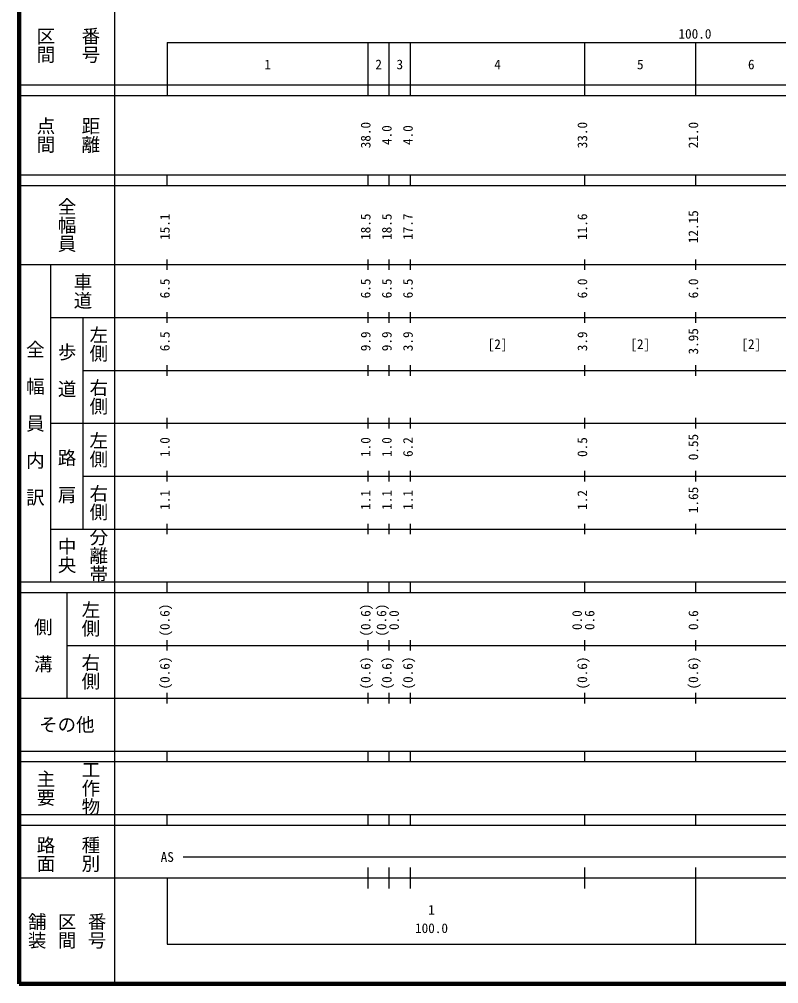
# Model space of a CAD drawing. Units: millimetres on the paper. Extents: x 40 to 680, y 20 to 380.
# Drawn here: x 40 to 183.7, y 20 to 202.4 of the extents above; entities that cross this region are included whole.
import ezdxf
from ezdxf.enums import TextEntityAlignment as Align

# ---------------------------------------------------------------- set-up
doc = ezdxf.new("R2010")
doc.units = ezdxf.units.MM
doc.layers.add('S-TTL', color=2, linetype='Continuous', lineweight=140)
doc.layers.add('S-TTL-BAND', color=7, linetype='Continuous', lineweight=25)
doc.styles.add('@ＭＳ ゴシック', font='')
doc.styles.add('ＭＳ ゴシック', font='')
doc.styles.get('@ＭＳ ゴシック').set_extended_font_data('@MS Gothic')
doc.styles.get('ＭＳ ゴシック').set_extended_font_data('MS Gothic')

msp = doc.modelspace()

# ---------------------------------------------------------------- linework, layer by layer
at = {"layer": 'S-TTL'}
for p, q in [((40, 380), (40, 20)), ((40, 380), (40, 20)), ((40, 20), (680, 20)), ((40, 20), (680, 20))]:
    msp.add_line(p, q, dxfattribs=at)
at = {"layer": 'S-TTL-BAND'}
for p, q in [((58, 370), (58, 20)), ((58, 370), (58, 20)), ((68, 198), (579, 198)), ((68, 198), (68, 188)), ((68, 198), (579, 198)), ((68, 198), (68, 188)), ((106, 188), (106, 198)), ((110, 188), (110, 198)), ((114, 188), (114, 198)), ((147, 188), (147, 198)), ((168, 188), (168, 198)), ((40, 190), (579, 190)), ((40, 190), (579, 190)), ((40, 188), (579, 188)), ((40, 188), (579, 188)), ((40, 173), (579, 173)), ((40, 173), (579, 173)), ((68, 171), (68, 173)), ((68, 171), (68, 173)), ((106, 171), (106, 173)), ((110, 171), (110, 173)), ((114, 171), (114, 173)), ((147, 171), (147, 173)), ((168, 171), (168, 173)), ((40, 171), (579, 171)), ((40, 171), (579, 171)), ((68, 155), (68, 157)), ((68, 155), (68, 157)), ((106, 155), (106, 157)), ((110, 155), (110, 157)), ((114, 155), (114, 157)), ((147, 155), (147, 157)), ((168, 155), (168, 157)), ((40, 156), (579, 156)), ((40, 156), (579, 156)), ((46, 96), (46, 156)), ((46, 96), (46, 156)), ((46, 146), (579, 146)), ((46, 146), (579, 146)), ((52, 146), (52, 106)), ((52, 146), (52, 106)), ((68, 145), (68, 147)), ((68, 145), (68, 147)), ((106, 145), (106, 147)), ((110, 145), (110, 147)), ((114, 145), (114, 147)), ((147, 145), (147, 147)), ((168, 145), (168, 147)), ((68, 135), (68, 137)), ((68, 135), (68, 137)), ((106, 135), (106, 137)), ((110, 135), (110, 137)), ((114, 135), (114, 137)), ((147, 135), (147, 137)), ((168, 135), (168, 137)), ((52, 136), (579, 136)), ((52, 136), (579, 136)), ((46, 126), (579, 126)), ((46, 126), (579, 126)), ((68, 125), (68, 127)), ((68, 125), (68, 127)), ((106, 125), (106, 127)), ((110, 125), (110, 127)), ((114, 125), (114, 127)), ((147, 125), (147, 127)), ((168, 125), (168, 127)), ((68, 115), (68, 117)), ((68, 115), (68, 117)), ((106, 115), (106, 117)), ((110, 115), (110, 117)), ((114, 115), (114, 117)), ((147, 115), (147, 117)), ((168, 115), (168, 117)), ((52, 116), (579, 116)), ((52, 116), (579, 116)), ((46, 106), (579, 106)), ((46, 106), (579, 106)), ((68, 105), (68, 107)), ((68, 105), (68, 107)), ((106, 105), (106, 107)), ((110, 105), (110, 107)), ((114, 105), (114, 107)), ((147, 105), (147, 107)), ((168, 105), (168, 107)), ((40, 96), (579, 96)), ((40, 96), (579, 96)), ((68, 94), (68, 96)), ((68, 94), (68, 96)), ((106, 94), (106, 96)), ((110, 94), (110, 96)), ((114, 94), (114, 96)), ((147, 94), (147, 96)), ((168, 94), (168, 96)), ((40, 94), (579, 94)), ((40, 94), (579, 94)), ((49, 94), (49, 74)), ((49, 94), (49, 74)), ((49, 84), (579, 84)), ((49, 84), (579, 84)), ((68, 83), (68, 85)), ((68, 83), (68, 85)), ((106, 83), (106, 85)), ((110, 83), (110, 85)), ((114, 83), (114, 85)), ((147, 83), (147, 85)), ((168, 83), (168, 85)), ((68, 73), (68, 75)), ((68, 73), (68, 75)), ((106, 73), (106, 75)), ((110, 73), (110, 75)), ((114, 73), (114, 75)), ((147, 73), (147, 75)), ((168, 73), (168, 75)), ((40, 74), (579, 74)), ((40, 74), (579, 74)), ((40, 64), (579, 64)), ((40, 64), (579, 64)), ((68, 62), (68, 64)), ((68, 62), (68, 64)), ((106, 62), (106, 64)), ((110, 62), (110, 64)), ((114, 62), (114, 64)), ((147, 62), (147, 64)), ((168, 62), (168, 64)), ((40, 62), (579, 62)), ((40, 62), (579, 62)), ((40, 52), (579, 52)), ((40, 52), (579, 52)), ((68, 50), (68, 52)), ((68, 50), (68, 52)), ((106, 50), (106, 52)), ((110, 50), (110, 52)), ((114, 50), (114, 52)), ((147, 50), (147, 52)), ((168, 50), (168, 52)), ((40, 50), (579, 50)), ((40, 50), (579, 50)), ((71, 44), (496, 44)), ((106, 38), (106, 42)), ((110, 38), (110, 42)), ((114, 38), (114, 42)), ((147, 38), (147, 42)), ((168, 27.5), (168, 42)), ((40, 40), (579, 40)), ((40, 40), (579, 40)), ((68, 40), (68, 27.5)), ((68, 40), (68, 27.5)), ((68, 27.5), (579, 27.5)), ((68, 27.5), (579, 27.5))]:
    msp.add_line(p, q, dxfattribs=at)

# ---------------------------------------------------------------- texts
at = {"layer": 'S-TTL-BAND', "style": '@ＭＳ ゴシック'}
for s, p in [('番号', (53.5, 197.5)), ('番号', (53.5, 197.5)), ('区間', (45, 197.5)), ('区間', (45, 197.5)), ('点間', (45, 180.5)), ('点間', (45, 180.5)), ('距離', (53.5, 180.5)), ('距離', (53.5, 180.5)), ('全幅員', (49, 163.5)), ('全幅員', (49, 163.5)), ('車道', (52, 151)), ('車道', (52, 151)), ('左側', (55, 141)), ('左側', (55, 141)), ('全\u3000幅\u3000員\u3000内\u3000訳', (43, 126)), ('全\u3000幅\u3000員\u3000内\u3000訳', (43, 126)), ('歩\u3000道', (49, 136)), ('歩\u3000道', (49, 136)), ('右側', (55, 131)), ('右側', (55, 131)), ('左側', (55, 121)), ('左側', (55, 121)), ('路\u3000肩', (49, 116)), ('路\u3000肩', (49, 116)), ('右側', (55, 111)), ('右側', (55, 111)), ('分離帯', (55, 101)), ('分離帯', (55, 101)), ('中央', (49, 101)), ('中央', (49, 101)), ('左側', (53.5, 89)), ('左側', (53.5, 89)), ('側\u3000溝', (44.5, 84)), ('側\u3000溝', (44.5, 84)), ('右側', (53.5, 79)), ('右側', (53.5, 79)), ('主要', (45, 57)), ('主要', (45, 57)), ('工作物', (53.5, 57)), ('工作物', (53.5, 57)), ('路面', (45, 44.5)), ('路面', (45, 44.5)), ('種別', (53.5, 44.5)), ('種別', (53.5, 44.5)), ('舗装', (43.333, 30)), ('舗装', (43.333, 30)), ('区間', (49, 30)), ('区間', (49, 30)), ('番号', (54.667, 30)), ('番号', (54.667, 30))]:
    msp.add_text(s, height=2.566, rotation=270, dxfattribs=at).set_placement(p, align=Align.MIDDLE_CENTER)
at = {"layer": 'S-TTL-BAND', "style": 'ＭＳ ゴシック'}
for s, p in [('100.0', (167.844, 198.195)), ('100.0', (167.844, 198.195)), ('1', (87, 192.405)), ('2', (108, 192.405)), ('3', (112, 192.405)), ('4', (130.5, 192.405)), ('5', (157.5, 192.405)), ('6', (178.5, 192.405)), ('[2]', (130.5, 139.5)), ('[2]', (157.5, 139.5)), ('[2]', (178.5, 139.5)), ('AS', (68, 42.5)), ('1', (118, 32.523)), ('100.0', (118, 29.033))]:
    msp.add_text(s, height=1.833, dxfattribs=at).set_placement(p, align=Align.BOTTOM_CENTER)
for s, p in [('38.0', (107, 180.5)), ('33.0', (148, 180.5)), ('21.0', (169, 180.5)), ('4.0', (111, 180.5)), ('4.0', (115, 180.5)), ('12.15', (169, 163.174)), ('15.1', (69, 163.174)), ('18.5', (107, 163.174)), ('18.5', (111, 163.174)), ('17.7', (115, 163.174)), ('11.6', (148, 163.174)), ('6.0', (148, 151.5)), ('6.0', (169, 151.5)), ('6.5', (69, 151.5)), ('6.5', (107, 151.5)), ('6.5', (111, 151.5)), ('6.5', (115, 151.5)), ('6.5', (69, 141.5)), ('9.9', (107, 141.5)), ('9.9', (111, 141.5)), ('3.9', (115, 141.5)), ('3.9', (148, 141.5)), ('3.95', (169, 141.5)), ('1.0', (69, 121.5)), ('1.0', (107, 121.5)), ('1.0', (111, 121.5)), ('6.2', (115, 121.5)), ('0.5', (148, 121.5)), ('0.55', (169, 121.5)), ('1.1', (69, 111.5)), ('1.1', (107, 111.5)), ('1.1', (111, 111.5)), ('1.1', (115, 111.5)), ('1.2', (148, 111.5)), ('1.65', (169, 111.5)), ('(0.6)', (69, 88.764)), ('(0.6)', (107, 88.764)), ('(0.6)', (110, 88.764)), ('0.0', (112.37, 88.764)), ('0.0', (147, 88.764)), ('0.6', (149.37, 88.764)), ('0.6', (169, 88.764)), ('(0.6)', (69, 78.764)), ('(0.6)', (107, 78.764)), ('(0.6)', (111, 78.764)), ('(0.6)', (115, 78.764)), ('(0.6)', (148, 78.764)), ('(0.6)', (169, 78.764))]:
    msp.add_text(s, height=1.833, rotation=90, dxfattribs=at).set_placement(p, align=Align.BOTTOM_CENTER)
msp.add_text('その他', height=2.566, dxfattribs=at).set_placement((49, 69), align=Align.MIDDLE_CENTER)
msp.add_text('その他', height=2.566, dxfattribs=at).set_placement((49, 69), align=Align.MIDDLE_CENTER)

doc.saveas('drawing.dxf')
